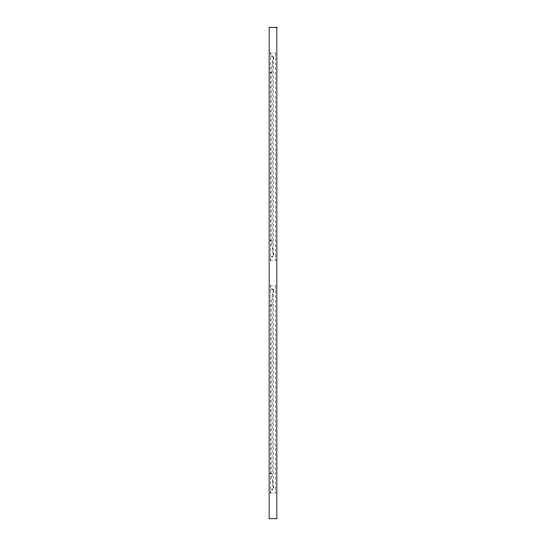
<?xml version="1.0" encoding="UTF-8"?>
<svg xmlns="http://www.w3.org/2000/svg" width="546" height="546" viewBox="0 0 546 546"><rect width="100%" height="100%" fill="white"/><g stroke="black" fill="none" stroke-linecap="round" stroke-linejoin="round"><path stroke-width="0.41" stroke-dasharray="2.73 2.05" d="M269.915 53.003L276.085 53.003M270.427 56.859L275.573 56.859M269.785 72.284L273.642 72.284M269.785 240.868L273.642 240.868M270.427 256.292L275.573 256.292M269.915 260.149L276.856 260.149M269.915 285.851L276.085 285.851M270.427 289.708L275.573 289.708M269.785 305.132L273.642 305.132M269.785 473.716L273.642 473.716M270.427 489.141L275.573 489.141M269.915 492.997L276.085 492.997M275.573 53.003L275.573 260.149M275.573 285.851L275.573 492.997M270.488 259.48L270.427 260.149L270.427 53.003L270.932 54.825L272.14 55.576L272.14 257.575L270.932 258.326L270.488 259.48M270.488 492.328L270.427 492.997L270.427 285.851L270.932 287.674L272.14 288.425L272.14 490.424L270.932 491.175L270.488 492.328M273.642 56.859L271.075 72.284L271.075 240.868L273.642 256.292L273.642 56.859M273.642 289.708L271.075 305.132L271.075 473.716L273.642 489.141L273.642 289.708"/><path stroke-width="0.82" d="M276.856 27.3L269.144 27.3L269.144 518.7L276.856 518.7L276.856 27.3"/></g></svg>
